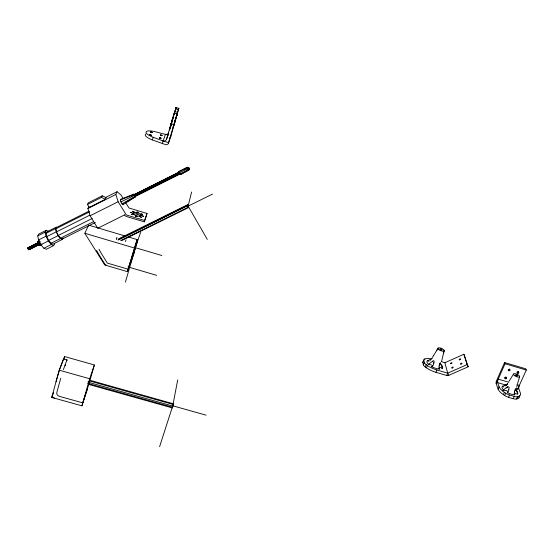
<?xml version="1.0" encoding="UTF-8"?>
<svg xmlns="http://www.w3.org/2000/svg" width="554" height="554" viewBox="0 0 554 554"><rect width="100%" height="100%" fill="white"/><g stroke="black" fill="none" stroke-linecap="round" stroke-linejoin="round"><path stroke-width="0.83" d="M63.558 359.124L66.999 359.83L66.895 360.709M174.96 111.035L172.793 118.023L172.938 117.434M170.383 126.589L172.495 118.916M441.607 361.367L444.149 350.661M516.792 387.128L517.207 384.988M439.253 365.176L439.433 364.359M159.607 446.663L172.758 405.798L177.702 379.926M433.907 362.385L433.921 362.33A5.658 5.602 14.9 0 0 434.011 361.949A2.361 2.313 -60.9 0 0 434.045 361.097M174.385 113.231L174.572 112.427L174.185 113.487M514.742 391.11L515.095 389.808M150.273 135.238L149.296 134.504L151.54 135.169L150.279 135.204L150.605 135.481L151.187 135.384L149.511 134.851L150.293 135.411M151.394 132.475L152.648 132.448L150.446 131.741L152.295 132.635L150.605 132.15L151.353 132.641M174.981 121.838L175.41 120.363M176.567 116.382L176.941 114.9M207.286 239.404L188.118 206.15L191.601 192.003M88.01 382.17L172.883 406.13L173.45 403.811L89.651 380.217L88.924 382.516L88.432 384.337L172.239 407.889L172.806 405.57M160.113 138.278C156.914 136.429 163.949 138.652 160.106 138.32C157.488 137.35 162.938 138.555 160.071 138.431M172.01 121.568L171.989 121.665M161.152 135.508C158.001 133.68 164.891 135.868 161.152 135.529C158.583 134.539 163.97 135.855 161.11 135.661M433.837 362.711L433.588 363.507M175.59 109.29L176.075 107.338L172.585 118.618M173.45 126.111C173.859 124.595 172.903 127.974 173.27 126.644M173.541 125.772L173.16 127.475L175.182 121.194M169.891 137.655A2.292 2.181 27.3 0 0 170.764 136.485L178.852 108.203L175.244 119.802M180.486 174.545L188.886 169.988L180.486 174.545L179.281 172.869L179.018 171.366L187.3 167.211L187.848 167.744M120.675 240.554L188.443 207.092L188.436 206.22M121.589 240.644L188.602 207.563L188.263 205.603L187.633 204.738L118.411 238.961M188.118 168.499L187.661 167.91L188.422 169.704L189.094 169.108L188.242 167.613L184.835 169.254M189.205 168.589L188.935 167.994L188.27 168.007L188.935 169.178L188.935 167.994M188.935 169.178L189.226 168.513M188.422 169.704L189.094 169.108M89.651 380.217L88.432 384.337M189.011 169.406L188.242 167.613M188.602 207.563L187.425 205.513L187.633 204.738M188.443 207.092L187.612 205.118L188.637 207.168L187.799 205.209L118.556 239.432M174.24 114.013L173.928 115.024L174.212 113.951M175.376 110.073L174.995 111.458M176.581 116.354L177.349 113.272L174.96 120.827M89.374 382.433L81.923 405.826L51.744 397.419L59.202 370.169L64.631 356.561L94.374 364.982L89.845 380.771M63.966 358.992L64.631 356.561M170.736 125.8L170.639 126.25L170.916 125.128M188.776 170.39L187.584 168.714L187.3 167.211M170.535 125.654L170.854 124.498L170.286 126.478L170.438 125.862M517.526 383.714L519.666 376.672M173.561 125.897L174.912 120.994M443.304 353.715L444.121 350.779M171.006 124.179L171.982 120.758M174.856 111.97L174.552 113.058M170.549 125.488L170.84 124.532L170.459 125.786M172.294 120.516L172.571 119.588L172.405 120.44M168.181 135.114L155.328 131.741A10.387 2.992 16.8 0 0 146.055 131.97A10.387 2.992 16.8 0 0 153.153 137.247L152.385 139.927L165.591 144.636A2.341 2.223 26.5 0 0 168.444 143.195L170.916 135.959M125.481 241.606L125.938 239.986M171.982 120.523L172.086 120.17M173.637 115.945L173.354 116.942M81.923 405.826L89.672 378.749L94.374 364.982M172.308 119.532L172.204 119.893M173.485 116.569L173.714 115.786M174.178 114.332L173.998 114.803M175.064 120.467L175.175 120.114L175.009 120.737M162.246 143.604L165.445 134.262A2.874 2.735 28.3 0 0 168.755 132.946M125.606 236.143L88.626 225.132L84.831 233.296L104.727 264.978L127.399 271.64L137.108 239.563L128.071 236.877M172.516 119.844L172.232 120.765M173.326 117.323L173.513 116.693M173.416 116.825L173.693 116.063M176.137 117.725L176.941 115.08M137.108 239.563L127.399 271.64M153.139 137.254L163.014 140.938A2.929 2.784 27.5 0 0 166.581 139.123L172.01 120.543M125.419 282.138L135.384 247.686L140.584 232.355M173.201 117.469L172.723 119.11M169.635 130.093L171.941 122.115M172.405 120.516L173.097 118.127M124.553 214.647L125.059 215.748L126.388 216.482L144.275 221.842L147.039 213.484L129.04 208.013L125.343 202.272M147.039 213.484L144.275 221.842M168.444 143.195L175.237 120.073M175.999 118.196L175.126 121.188M508.683 389.725L509.008 388.292A6.641 6.482 14.8 0 0 509.043 388.084L509.043 388.008A3.476 3.414 -49.2 0 0 509.098 387.502A1.787 1.683 -71.1 0 0 509.05 387.288L508.662 386.803L507.873 387.08M173.319 126.541L173.416 126.215M172.072 120.37L172.647 118.231M170.5 126.541L170.951 124.975M172.557 119.664L172.349 120.467L172.613 119.574M174.939 121.097L175.085 120.585M174.538 112.614L174.794 111.763M170.417 126.416L169.953 127.96M170.819 125.71L170.909 125.322L170.397 126.596M175.216 121.014L175.41 120.377M172.072 121.305L171.712 122.496M175.168 121.243L174.981 121.838M65.365 365.308L65.677 364.29A11.004 0.485 -73.2 0 0 65.053 365.529M174.191 114.179L174.011 114.609M171.539 123.057L171.165 124.283M63.391 369.65L66.999 359.83M170.355 127.005L169.953 128.175M130.294 264.223L134.428 252.001M87.587 388.666L82.768 402.862L59.479 396.366A3.594 3.095 16 0 1 56.84 392.419L59.507 382.738A17.707 0.783 -73.2 0 1 60.753 378.354M131.056 260.491L128.099 269.209L107.317 263.088L101.306 253.372A13.829 4.21 62.9 0 1 99.028 249.189M166.581 139.123L168.679 133.223M172.82 405.666L173.45 403.811M172.239 407.889L172.869 406.04M507.699 383.804L506.827 384.22M133.729 213.103L132.787 213.165M179.302 171.975L134.144 194.599L135.044 196.538L134.927 195.604M131.236 195.977L134.47 194.579L133.93 194.122L120.543 199.336L120.537 200.991L121.984 203.83L122.995 204.655L135.266 197.023L135.086 195.617M135.266 197.023L134.103 195.527L133.93 194.122M51.744 397.419L53.593 392.717M122.995 204.655L123.293 203.92M441.614 361.762L444.876 362.718L463.913 354.255L468.199 366.769L448.816 375.335A2.742 2.41 -12.2 0 1 446.732 375.48L435.956 372.323A13.615 5.263 22.7 0 1 426.49 367.856L425.243 366.983A5.464 2.126 22.6 0 1 423.353 364.809L422.82 362.531L423.768 360.232A5.45 2.098 22.6 0 1 424.842 358.957L425.818 358.75A13.67 5.27 22.8 0 1 431.296 358.888M424.489 359.816L424.842 358.957M423.353 364.809L424.302 362.503L423.768 360.232M425.243 366.983L426.199 364.677A5.471 2.112 22.6 0 1 424.302 362.503M426.49 367.856L427.446 365.543L426.199 364.677M435.956 372.323L436.919 370.01L447.708 373.174L467.098 364.594L463.913 354.255M446.732 375.48L447.708 373.174L444.876 362.718M124.421 214.973L97.76 228.255L90.101 215.776L87.899 208.539L115.841 194.489L117.039 191.719L120.973 194.96L123.161 198.616M518.336 387.606L526.3 370.051L525.801 368.826L504.597 362.545L496.578 380.605A2.14 0.672 -73.9 0 0 496.128 383.41L498.074 389.005A13.774 5.194 24.3 0 0 503.357 394.628L504.666 395.521A5.54 2.105 24.3 0 0 508.517 397.329L513.233 398.707A5.54 2.098 24.4 0 0 516.515 398.991L517.408 398.741A13.767 5.201 24.2 0 0 519.534 395.847M496.211 383.659L505.054 363.763L504.597 362.545M498.074 389.005L499.085 386.727L497.651 382.648A2.687 0.845 -73.9 0 1 498.219 379.137L508.787 382.246M503.357 394.628L504.382 392.343A13.788 5.173 24.2 0 1 499.085 386.727M504.666 395.521L505.698 393.236L504.382 392.343M508.517 397.329L509.548 395.044L514.264 396.422A5.547 2.091 24.3 0 0 517.554 396.706L518.447 396.463A13.781 5.18 24.2 0 0 520.393 392.98L518.814 388.866A2.68 0.893 -73.9 0 1 519.354 385.355L516.917 384.635M105.419 199.26L106.139 197.667L102.241 195.811L88.259 202.861L87.47 204.468L89.256 207.39L105.419 199.26L101.507 197.397L87.47 204.468M513.233 398.707L514.264 396.422M516.515 398.991L517.554 396.706M517.408 398.741L518.447 396.463M101.507 197.397L102.241 195.811M87.899 208.539L88.938 206.4M46.127 233.303L55.594 228.553L56.37 227.098L46.938 231.835L46.127 233.303L46.778 236.572L48.648 240.374L51.016 243.248L52.962 244.092L62.401 239.376L63.156 237.895M48.627 231.433L46.197 230.332L38.822 234.044L37.783 235.879C38.219 240.616 40.65 244.847 43.87 248.254L46.314 249.279L53.696 245.595L54.673 243.725M95.295 222.507L62.228 239.023L60.428 238.22L58.212 235.492L56.446 231.897L55.809 228.816L56.543 227.445L88.827 211.233M39.071 241.343L38.358 241.038L38.06 241.572L38.953 244.099L39.812 245.124L40.518 245.422L40.816 244.889M39.431 240.886L37.437 242.174L38.226 244.39L39.597 245.554L39.86 245.076M39.597 245.554L40.65 244.681M37.783 235.879L45.186 232.154L46.197 230.332M37.437 242.174L38.489 241.309L39.112 241.572M63.502 358.854L59.915 368.666A17.714 0.831 -73.2 0 0 56.03 381.761M38.157 242.624L27.845 247.79L27.797 248.573L28.829 249.792L38.545 244.75M436.573 350.786L438.096 348.147M438.034 348.251L433.533 355.716M513.565 374.019L508.953 381.408M433.637 355.578L432.272 357.489M507.499 384.171L507.471 384.206A6.565 2.569 -18.8 0 0 507.478 384.074M188.713 168.963L189.108 168.485M506.585 388.015L507.132 387.585M431.642 358.673L430.465 359.525M188.983 169.012L189.156 168.312M506.114 384.788L505.553 385.182M432.383 366.291L431.531 366.589A8.462 3.262 22.7 0 0 439.717 368.992L438.726 368.251M428.374 364.317L432.487 361.346A7.084 5.048 -51.6 0 1 432.653 361.153M432.674 361.222L432.806 361.139A1.828 1.641 -80 0 1 433.713 360.73M126.928 201.739L129.345 200.285M129.955 199.918L135.418 196.635M121.984 203.83L134.726 196.573M132.718 214.066L135.107 213.782L138.452 214.675A4.259 1.503 16.3 0 1 140.023 215.575A4.411 1.558 16.3 0 1 140.633 216.198M105.475 197.543L117.039 191.719M133.092 212.743L135.481 212.459L138.832 213.359A4.266 1.496 16.3 0 1 140.404 214.253A4.418 1.551 16.3 0 1 141.166 215.139M55.809 228.816L89.727 211.787M38.572 239.944L45.996 236.226L45.186 232.154M46.778 236.572L56.266 231.814L55.594 228.553M56.446 231.897L89.658 215.243M90.101 215.776L118.134 201.725L115.841 194.489M178.9 171.768L187.197 167.613M27.7 248.04L38.018 242.867M38.288 242.742L40.345 241.71M38.226 241.773L38.427 242.797L27.845 247.79M134.047 194.863L179.226 172.225L180.272 173.679L135.141 196.275M187.577 168.208L188.166 167.917M134.511 194.911L139.864 192.224M143.687 190.313L152.101 186.096M153.631 185.327L162.045 181.116M165.868 179.198L171.989 176.13M175.812 174.219L178.873 172.682M27.797 248.573L38.122 243.4L38.427 244.023L28.102 249.189M179.281 172.869L187.584 168.714M134.269 195.541L179.461 172.903M187.958 169.102L188.547 168.811M38.226 244.39L39.015 243.995L40.387 245.159M38.953 244.099L41.01 243.067M134.684 196.241L179.87 173.61M28.496 249.653L38.815 244.487M135.044 196.538L188.235 169.863M28.829 249.792L39.147 244.633M58.212 235.492L92.199 218.477M38.974 245.284L39.763 244.889M48.648 240.374L58.135 235.623L60.483 238.518L62.401 239.376M39.812 245.124L41.176 244.439M40.906 244.688L48.33 240.969L51.28 244.556L53.696 245.595M40.518 245.422L41.889 244.736M60.428 238.22L93.591 221.642M51.016 243.248L60.483 238.518M43.87 248.254L51.28 244.556M118.071 239.785L187.425 205.513M118.327 239.979L187.661 205.721M188.118 206.15L212.563 194.073M120.834 201.926L134.103 195.527M120.246 200.063L133.777 194.509M188.436 168.471L188.983 168.271M140.827 215.084L141.45 215.762M188.318 167.834L189.032 168.097M188.914 168.07L188.27 168.007M439.031 367.108L441.226 367.87A5.152 1.994 22.9 0 1 442.03 368.299M514.41 392.855L517.318 394.268A8.552 3.213 24.2 0 0 516.612 390.958M59.202 370.169L89.672 378.749M89.332 380.875L173.25 404.489M88.169 381.851L89.831 382.322M172.758 405.798L206.026 415.154M87.684 383.382L172.439 407.211M515.691 389.379L517.311 389.857M128.029 266.917L156.699 275.359M497.651 382.648L506.605 385.279M516.376 388.153L518.814 388.866M135.384 247.686L161.823 255.532M84.831 233.296L134.241 247.957M505.054 363.763L526.3 370.051M144.656 220.513L126.354 214.966L118.134 201.725M163.014 140.938L168.596 142.662M171.041 123.708L173.845 124.581M175.992 107.524L178.776 108.397M175.909 108.078L176.601 108.3M178.159 108.785L178.679 108.951M175.507 108.882L178.298 109.754M174.669 111.499L177.474 112.379M174.212 113.016L177.017 113.889M137.198 213.83L136.727 213.595M37.7 241.703L38.323 241.966M428.976 361.388L428.394 361.125A5.083 1.953 22.6 0 1 427.591 360.702M106.624 265.539L104.928 264.265L98.917 254.549A13.822 4.238 62.9 0 1 96.638 250.373M503.593 386.983L502.471 386.29A8.552 3.213 24.2 0 0 503.898 390.286L506.474 390.549A1.447 0.547 24.2 0 1 507.097 390.916L507.63 392.308A5.187 1.967 24.1 0 1 507.339 392.564A8.552 3.213 24.2 0 0 514.929 394.85L514.86 394.67M430.236 360.252L430.036 360.114A8.462 3.262 22.7 0 1 430.257 360.121M179.018 171.366L179.565 171.892M187.799 205.209L188.402 206.143M513.939 393.908L514.25 394.247A5.194 1.953 24.4 0 0 514.818 394.76M188.547 168.063L188.824 168.555M442.085 368.23L442.168 368.382A8.462 3.262 22.7 0 0 441.289 364.809M447.708 373.174L448.816 375.335M467.098 364.594L468.199 366.769M45.996 236.226L48.33 240.969M38.427 242.797L39.015 243.995M56.266 231.814L58.135 235.623M132.828 213.442L134.553 214.98L137.856 216.081A4.266 1.496 16.3 0 0 139.712 216.205A4.418 1.551 16.3 0 0 140.91 215.873A4.356 1.53 16.3 0 0 141.159 215.167M518.239 371.644L518.724 372.877M509.438 369.047L509.902 370.273M505.85 377.066L506.308 378.306M440.901 364.92L440.679 363.756M28.87 249.002L28.967 249.542M516.224 390.605L516.079 389.531M432.556 365.938L432.383 365.543A1.433 0.554 22.7 0 0 431.905 365.148L429.17 364.331A5.152 2.001 22.7 0 0 428.464 364.317M132.815 213.449A4.356 1.53 16.3 0 1 133.078 212.743M116.562 239.626A3.331 0.969 63 0 1 117.206 237.971M54.514 398.188A2.874 2.472 16.2 0 1 52.401 395.037M436.919 370.01A13.628 5.242 22.7 0 1 427.446 365.543M422.82 362.531A5.443 2.105 22.6 0 1 423.478 361.367M428.353 364.324A8.462 3.262 22.7 0 1 427.522 360.661M430.361 359.331A6.655 5.367 -49.2 0 1 427.612 360.55M431.753 358.701A6.475 0.395 -38 0 1 431.538 358.867M432.051 358.542A3.462 0.512 -37.1 0 1 432.321 358.334M433.817 363.59A6.011 5.118 -89.4 0 1 431.711 366.914M433.858 362.378A7.645 7.521 62.7 0 1 433.782 362.697M442.397 368.098A7.209 3.234 61.5 0 1 441.282 365.093M440.582 363.715A7.091 1.884 89.2 0 1 440.617 363.902M440.195 362.697A1.544 0.672 -82.1 0 1 440.423 363.562M439.897 363.729A2.472 1.42 -72.7 0 1 440.181 363.126M439.744 364.068A5.609 4.363 -79.5 0 1 439.862 363.715M439.592 364.407A7.611 6.856 -86 0 1 439.682 364.096M439.627 369.033A6.059 5.983 18.8 0 1 439.28 365.183M509.548 395.044A5.547 2.098 24.2 0 1 505.698 393.236M504.819 385.709A8.552 3.213 24.2 0 1 505.463 385.736M505.428 384.94A5.976 4.349 -44.2 0 1 502.499 386.145M506.661 385.03A7.133 3.241 -41.8 0 1 506.252 385.335M506.924 384.566A5.235 1.101 -39.7 0 1 506.501 384.898A6.773 4.176 35.3 0 1 504.749 385.439M507.547 383.874A3.483 0.983 -33.2 0 1 507.422 384.067M504.874 385.75A5.152 1.939 24 0 1 505.068 385.909M508.897 389.822A6.752 4.536 -85.4 0 1 507.54 392.821M507.429 387.108A5.284 4.107 -50.3 0 1 507.755 386.9M506.938 387.149A7.244 4.487 -44.6 0 1 507.326 386.872M502.783 390.847A6.066 1.15 -39.6 0 1 506.765 387.253M517.81 393.942A6.066 1.967 67.8 0 1 516.834 391.027M515.788 390.085A5.644 0.879 88.5 0 1 515.816 390.348M515.767 388.901A2.361 0.734 -84.6 0 1 515.836 389.476M515.4 389.51A1.821 0.845 -71.9 0 1 515.76 388.749M515.151 389.836A7.036 5.443 -82 0 1 515.227 389.621M514.687 394.711A7.278 7.112 9.4 0 1 514.631 391.082M518.295 371.45A0.831 0.72 -16.4 0 1 516.972 372.025M509.32 369.227A0.831 0.72 -16.1 0 1 508.295 369.49M505.871 377.004A0.824 0.72 -15.5 0 1 504.853 377.551M517.166 389.386A2.133 0.706 -73.9 0 1 517.159 388.562M152.398 139.92A10.374 3.005 16.8 0 1 145.903 134.02M133.389 254.362L137.385 240.948L133.41 254.279M141.464 217.21L139.913 216.801L141.464 217.21M142.482 214.294L140.938 213.886L142.482 214.294M137.032 216.552L135.474 216.136L137.032 216.552M138.514 212.445L136.97 212.03L138.514 212.445M133.029 214.682L131.478 214.266L133.029 214.682M134.11 211.78L132.565 211.372L134.11 211.78M143.625 216.302L142.253 215.887L143.625 216.302M131.741 212.722L130.356 212.314L131.741 212.722M438.927 349.706A3.296 1.226 22.6 0 0 444.059 350.883A3.296 1.226 22.6 0 0 440.236 347.96A3.296 1.226 22.6 0 0 438.927 349.706M440.347 349.574A1.122 0.415 22.6 0 0 442.085 349.976A1.122 0.415 22.6 0 0 440.79 348.985A1.122 0.415 22.6 0 0 440.347 349.574M452.161 368.036A0.831 0.388 -26.2 0 0 453.207 367.205A0.831 0.388 -26.2 0 0 451.974 367.385A0.831 0.388 -26.2 0 0 452.161 368.036M460.963 364.137A0.831 0.388 -25.9 0 0 462.001 363.306A0.831 0.388 -25.9 0 0 460.769 363.486A0.831 0.388 -25.9 0 0 460.963 364.137M459.675 359.823A0.824 0.381 -25.9 0 0 460.706 358.999A0.824 0.381 -25.9 0 0 459.481 359.179A0.824 0.381 -25.9 0 0 459.675 359.823M450.942 363.701A0.824 0.381 -26.2 0 0 451.981 362.877A0.824 0.381 -26.2 0 0 450.762 363.057A0.824 0.381 -26.2 0 0 450.942 363.701M514.59 375.647A3.331 1.212 24 0 0 519.624 376.782A3.331 1.212 24 0 0 515.566 373.784A3.331 1.212 24 0 0 514.59 375.647M515.913 375.48A1.129 0.409 24 0 0 517.623 375.868A1.129 0.409 24 0 0 516.245 374.85A1.129 0.409 24 0 0 515.913 375.48M517.692 373.361A0.831 0.72 -16.4 0 0 518.773 372.461A0.831 0.72 -16.4 0 0 517.429 372.143A0.831 0.72 -16.4 0 0 517.692 373.361M508.87 370.751A0.831 0.72 -16 0 0 509.95 369.857A0.831 0.72 -16 0 0 508.6 369.532A0.831 0.72 -16 0 0 508.87 370.751M505.283 378.784A0.831 0.72 -15.5 0 0 506.349 377.89A0.831 0.72 -15.5 0 0 505.006 377.572A0.831 0.72 -15.5 0 0 505.283 378.784"/></g></svg>
